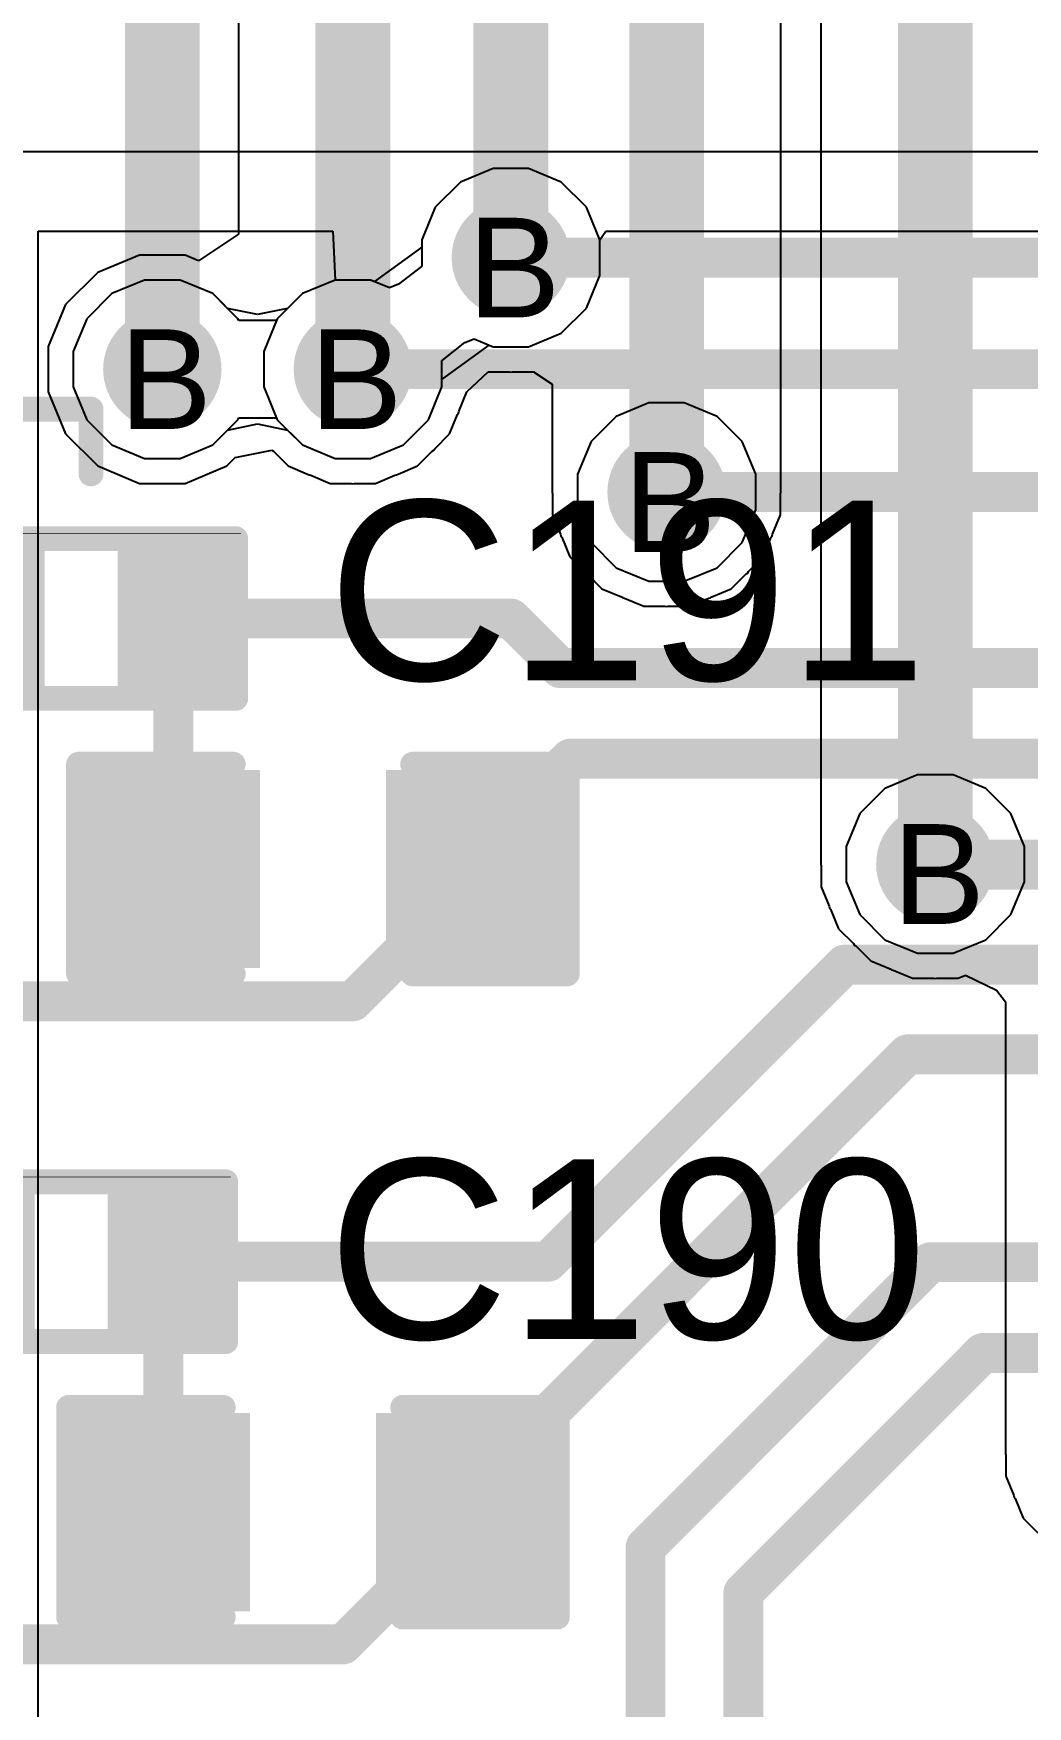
# Model space of a CAD drawing. Header units: inches. Extents: x 0 to 5379, y 0 to 5429.
# Drawn here: x 88.9 to 93.96, y 130.11 to 138.62 of the extents above; entities that cross this region are included whole.
import ezdxf

# ---------------------------------------------------------------- set-up
doc = ezdxf.new("R2010")
doc.units = ezdxf.units.IN
for name, color, linetype in [('Bottom Layer', 5, 'Continuous'), ('Bottom Solder', 6, 'Continuous'), ('Drill Drawing', 1, 'Continuous'), ('GND01', 16, 'Continuous'), ('GND02', 76, 'Continuous'), ('PWR', 156, 'Continuous'), ('SIG 01', 90, 'Continuous'), ('Top Layer', 1, 'Continuous'), ('Top Overlay', 2, 'Continuous'), ('Top Paste', 8, 'Continuous'), ('Top Solder', 216, 'Continuous'), ('Via Holes', 16, 'Continuous')]:
    doc.layers.add(name, color=color, linetype=linetype)
doc.styles.add('Arial', font='', dxfattribs={"height": 0.2})
doc.styles.get('Arial').set_extended_font_data('Arial')

# ---------------------------------------------------------------- blocks, each defined once
blk = doc.blocks.new('R___0402_35')
at = {"layer": 'Top Layer'}
for points in [[(-0.6985, -0.3175), (-0.6985, 0.3175), (-0.2413, 0.3175), (-0.2413, -0.3175)], [(0.2413, -0.3175), (0.2413, 0.3175), (0.6985, 0.3175), (0.6985, -0.3175)]]:
    blk.add_hatch(color=1, dxfattribs=at).paths.add_polyline_path(points)
at = {"layer": 'Top Paste'}
for points in [[(-0.6985, -0.3175), (-0.6985, 0.3175), (-0.2413, 0.3175), (-0.2413, -0.3175)], [(0.2413, -0.3175), (0.2413, 0.3175), (0.6985, 0.3175), (0.6985, -0.3175)]]:
    blk.add_hatch(color=8, dxfattribs=at).paths.add_polyline_path(points)
at = {"layer": 'Top Solder'}
for points in [[(-0.7535, -0.3725), (-0.7535, 0.3725), (-0.1863, 0.3725), (-0.1863, -0.3725)], [(0.1863, -0.3725), (0.1863, 0.3725), (0.7535, 0.3725), (0.7535, -0.3725)]]:
    blk.add_hatch(color=216, dxfattribs=at).paths.add_polyline_path(points)
at = {"layer": 'Top Overlay'}
for points in [[(-0.7874, 0.4064, 0.127, 0.127, 0), (-0.7874, -0.4064, 0.127, 0.127, 0)], [(0.7874, 0.4064, 0.127, 0.127, 0), (-0.7874, 0.4064, 0.127, 0.127, 0)], [(0.7874, 0.4064, 0.127, 0.127, 0), (0.7874, -0.4064, 0.127, 0.127, 0)], [(0.7874, -0.4064, 0.127, 0.127, 0), (-0.7874, -0.4064, 0.127, 0.127, 0)], [(0.8128, -0.4318, 0.00323, 0.00323, 0), (-0.8128, -0.4318, 0.00323, 0.00323, 0)]]:
    blk.add_lwpolyline(points, format="xyseb", dxfattribs=at)
for points in [[(-0.8191, 0.4064, 0.0635, 0.0635, 1), (-0.7556, 0.4064, 0.0635, 0.0635, 1)], [(-0.8191, 0.4064, 0.0635, 0.0635, 1), (-0.7556, 0.4064, 0.0635, 0.0635, 1)], [(0.7556, 0.4064, 0.0635, 0.0635, 1), (0.8191, 0.4064, 0.0635, 0.0635, 1)], [(0.7556, 0.4064, 0.0635, 0.0635, 1), (0.8191, 0.4064, 0.0635, 0.0635, 1)], [(-0.8191, -0.4064, 0.0635, 0.0635, 1), (-0.7556, -0.4064, 0.0635, 0.0635, 1)], [(-0.8191, -0.4064, 0.0635, 0.0635, 1), (-0.7556, -0.4064, 0.0635, 0.0635, 1)], [(0.7556, -0.4064, 0.0635, 0.0635, 1), (0.8191, -0.4064, 0.0635, 0.0635, 1)], [(0.7556, -0.4064, 0.0635, 0.0635, 1), (0.8191, -0.4064, 0.0635, 0.0635, 1)], [(-0.8136, -0.4318, 0.00161, 0.00161, 1), (-0.812, -0.4318, 0.00161, 0.00161, 1)], [(0.812, -0.4318, 0.00161, 0.00161, 1), (0.8136, -0.4318, 0.00161, 0.00161, 1)]]:
    blk.add_lwpolyline(points, format="xyseb", close=True, dxfattribs=at)
blk = doc.blocks.new('R___0402_37')
at = {"layer": 'Top Layer'}
for points in [[(-0.6985, -0.3175), (-0.6985, 0.3175), (-0.2413, 0.3175), (-0.2413, -0.3175)], [(0.2413, -0.3175), (0.2413, 0.3175), (0.6985, 0.3175), (0.6985, -0.3175)]]:
    blk.add_hatch(color=1, dxfattribs=at).paths.add_polyline_path(points)
at = {"layer": 'Top Paste'}
for points in [[(-0.6985, -0.3175), (-0.6985, 0.3175), (-0.2413, 0.3175), (-0.2413, -0.3175)], [(0.2413, -0.3175), (0.2413, 0.3175), (0.6985, 0.3175), (0.6985, -0.3175)]]:
    blk.add_hatch(color=8, dxfattribs=at).paths.add_polyline_path(points)
at = {"layer": 'Top Solder'}
for points in [[(-0.7535, -0.3725), (-0.7535, 0.3725), (-0.1863, 0.3725), (-0.1863, -0.3725)], [(0.1863, -0.3725), (0.1863, 0.3725), (0.7535, 0.3725), (0.7535, -0.3725)]]:
    blk.add_hatch(color=216, dxfattribs=at).paths.add_polyline_path(points)
at = {"layer": 'Top Overlay'}
for points in [[(-0.7874, 0.4064, 0.127, 0.127, 0), (-0.7874, -0.4064, 0.127, 0.127, 0)], [(0.7874, 0.4064, 0.127, 0.127, 0), (-0.7874, 0.4064, 0.127, 0.127, 0)], [(0.7874, 0.4064, 0.127, 0.127, 0), (0.7874, -0.4064, 0.127, 0.127, 0)], [(0.7874, -0.4064, 0.127, 0.127, 0), (-0.7874, -0.4064, 0.127, 0.127, 0)], [(0.8128, -0.4318, 0.00323, 0.00323, 0), (-0.8128, -0.4318, 0.00323, 0.00323, 0)]]:
    blk.add_lwpolyline(points, format="xyseb", dxfattribs=at)
for points in [[(-0.8191, 0.4064, 0.0635, 0.0635, 1), (-0.7556, 0.4064, 0.0635, 0.0635, 1)], [(-0.8191, 0.4064, 0.0635, 0.0635, 1), (-0.7556, 0.4064, 0.0635, 0.0635, 1)], [(0.7556, 0.4064, 0.0635, 0.0635, 1), (0.8191, 0.4064, 0.0635, 0.0635, 1)], [(0.7556, 0.4064, 0.0635, 0.0635, 1), (0.8191, 0.4064, 0.0635, 0.0635, 1)], [(-0.8191, -0.4064, 0.0635, 0.0635, 1), (-0.7556, -0.4064, 0.0635, 0.0635, 1)], [(-0.8191, -0.4064, 0.0635, 0.0635, 1), (-0.7556, -0.4064, 0.0635, 0.0635, 1)], [(0.7556, -0.4064, 0.0635, 0.0635, 1), (0.8191, -0.4064, 0.0635, 0.0635, 1)], [(0.7556, -0.4064, 0.0635, 0.0635, 1), (0.8191, -0.4064, 0.0635, 0.0635, 1)], [(-0.8136, -0.4318, 0.00161, 0.00161, 1), (-0.812, -0.4318, 0.00161, 0.00161, 1)], [(0.812, -0.4318, 0.00161, 0.00161, 1), (0.8136, -0.4318, 0.00161, 0.00161, 1)]]:
    blk.add_lwpolyline(points, format="xyseb", close=True, dxfattribs=at)
blk = doc.blocks.new('C___0603_938')
at = {"layer": 'Top Layer'}
for points in [[(-0.381, 0.4445), (-0.381, -0.4445), (-1.143, -0.4445), (-1.143, 0.4445)], [(1.143, 0.4445), (1.143, -0.4445), (0.381, -0.4445), (0.381, 0.4445)]]:
    blk.add_hatch(color=1, dxfattribs=at).paths.add_polyline_path(points)
at = {"layer": 'Top Paste'}
for points in [[(-0.381, 0.4445), (-0.381, -0.4445), (-1.143, -0.4445), (-1.143, 0.4445)], [(1.143, 0.4445), (1.143, -0.4445), (0.381, -0.4445), (0.381, 0.4445)]]:
    blk.add_hatch(color=8, dxfattribs=at).paths.add_polyline_path(points)
at = {"layer": 'Top Solder'}
for points in [[(-0.321, 0.5045), (-0.321, -0.5045), (-1.203, -0.5045), (-1.203, 0.5045)], [(1.203, 0.5045), (1.203, -0.5045), (0.321, -0.5045), (0.321, 0.5045)]]:
    blk.add_hatch(color=216, dxfattribs=at).paths.add_polyline_path(points)
at = {"layer": 'Top Overlay'}
for points in [[(-1.2446, 0.5334, 0.127, 0.127, 0), (-1.2446, -0.5334, 0.127, 0.127, 0)], [(-0.4572, 0.5334, 0.127, 0.127, 0), (-1.2446, 0.5334, 0.127, 0.127, 0)], [(1.2446, 0.5334, 0.127, 0.127, 0), (0.4572, 0.5334, 0.127, 0.127, 0)], [(1.2446, 0.5334, 0.127, 0.127, 0), (1.2446, -0.5334, 0.127, 0.127, 0)], [(-0.4572, -0.5334, 0.127, 0.127, 0), (-1.2446, -0.5334, 0.127, 0.127, 0)], [(1.2446, -0.5334, 0.127, 0.127, 0), (0.4572, -0.5334, 0.127, 0.127, 0)]]:
    blk.add_lwpolyline(points, format="xyseb", dxfattribs=at)
for points in [[(-1.2764, 0.5334, 0.0635, 0.0635, 1), (-1.2128, 0.5334, 0.0635, 0.0635, 1)], [(-1.2764, 0.5334, 0.0635, 0.0635, 1), (-1.2128, 0.5334, 0.0635, 0.0635, 1)], [(-0.4889, 0.5334, 0.0635, 0.0635, 1), (-0.4254, 0.5334, 0.0635, 0.0635, 1)], [(0.4254, 0.5334, 0.0635, 0.0635, 1), (0.4889, 0.5334, 0.0635, 0.0635, 1)], [(1.2128, 0.5334, 0.0635, 0.0635, 1), (1.2764, 0.5334, 0.0635, 0.0635, 1)], [(1.2128, 0.5334, 0.0635, 0.0635, 1), (1.2764, 0.5334, 0.0635, 0.0635, 1)], [(-1.2764, -0.5334, 0.0635, 0.0635, 1), (-1.2128, -0.5334, 0.0635, 0.0635, 1)], [(-1.2764, -0.5334, 0.0635, 0.0635, 1), (-1.2128, -0.5334, 0.0635, 0.0635, 1)], [(-0.4889, -0.5334, 0.0635, 0.0635, 1), (-0.4254, -0.5334, 0.0635, 0.0635, 1)], [(0.4254, -0.5334, 0.0635, 0.0635, 1), (0.4889, -0.5334, 0.0635, 0.0635, 1)], [(1.2128, -0.5334, 0.0635, 0.0635, 1), (1.2764, -0.5334, 0.0635, 0.0635, 1)], [(1.2128, -0.5334, 0.0635, 0.0635, 1), (1.2764, -0.5334, 0.0635, 0.0635, 1)]]:
    blk.add_lwpolyline(points, format="xyseb", close=True, dxfattribs=at)
blk = doc.blocks.new('C___0603_939')
at = {"layer": 'Top Layer'}
for points in [[(-0.381, 0.4445), (-0.381, -0.4445), (-1.143, -0.4445), (-1.143, 0.4445)], [(1.143, 0.4445), (1.143, -0.4445), (0.381, -0.4445), (0.381, 0.4445)]]:
    blk.add_hatch(color=1, dxfattribs=at).paths.add_polyline_path(points)
at = {"layer": 'Top Paste'}
for points in [[(-0.381, 0.4445), (-0.381, -0.4445), (-1.143, -0.4445), (-1.143, 0.4445)], [(1.143, 0.4445), (1.143, -0.4445), (0.381, -0.4445), (0.381, 0.4445)]]:
    blk.add_hatch(color=8, dxfattribs=at).paths.add_polyline_path(points)
at = {"layer": 'Top Solder'}
for points in [[(-0.321, 0.5045), (-0.321, -0.5045), (-1.203, -0.5045), (-1.203, 0.5045)], [(1.203, 0.5045), (1.203, -0.5045), (0.321, -0.5045), (0.321, 0.5045)]]:
    blk.add_hatch(color=216, dxfattribs=at).paths.add_polyline_path(points)
at = {"layer": 'Top Overlay'}
for points in [[(-0.4572, 0.5334, 0.127, 0.127, 0), (-1.2446, 0.5334, 0.127, 0.127, 0)], [(-1.2446, 0.5334, 0.127, 0.127, 0), (-1.2446, -0.5334, 0.127, 0.127, 0)], [(1.2446, 0.5334, 0.127, 0.127, 0), (0.4572, 0.5334, 0.127, 0.127, 0)], [(1.2446, 0.5334, 0.127, 0.127, 0), (1.2446, -0.5334, 0.127, 0.127, 0)], [(-0.4572, -0.5334, 0.127, 0.127, 0), (-1.2446, -0.5334, 0.127, 0.127, 0)], [(1.2446, -0.5334, 0.127, 0.127, 0), (0.4572, -0.5334, 0.127, 0.127, 0)]]:
    blk.add_lwpolyline(points, format="xyseb", dxfattribs=at)
for points in [[(-1.2764, 0.5334, 0.0635, 0.0635, 1), (-1.2128, 0.5334, 0.0635, 0.0635, 1)], [(-1.2764, 0.5334, 0.0635, 0.0635, 1), (-1.2128, 0.5334, 0.0635, 0.0635, 1)], [(-0.4889, 0.5334, 0.0635, 0.0635, 1), (-0.4254, 0.5334, 0.0635, 0.0635, 1)], [(0.4254, 0.5334, 0.0635, 0.0635, 1), (0.4889, 0.5334, 0.0635, 0.0635, 1)], [(1.2128, 0.5334, 0.0635, 0.0635, 1), (1.2764, 0.5334, 0.0635, 0.0635, 1)], [(1.2128, 0.5334, 0.0635, 0.0635, 1), (1.2764, 0.5334, 0.0635, 0.0635, 1)], [(-1.2764, -0.5334, 0.0635, 0.0635, 1), (-1.2128, -0.5334, 0.0635, 0.0635, 1)], [(-1.2764, -0.5334, 0.0635, 0.0635, 1), (-1.2128, -0.5334, 0.0635, 0.0635, 1)], [(-0.4889, -0.5334, 0.0635, 0.0635, 1), (-0.4254, -0.5334, 0.0635, 0.0635, 1)], [(0.4254, -0.5334, 0.0635, 0.0635, 1), (0.4889, -0.5334, 0.0635, 0.0635, 1)], [(1.2128, -0.5334, 0.0635, 0.0635, 1), (1.2764, -0.5334, 0.0635, 0.0635, 1)], [(1.2128, -0.5334, 0.0635, 0.0635, 1), (1.2764, -0.5334, 0.0635, 0.0635, 1)]]:
    blk.add_lwpolyline(points, format="xyseb", close=True, dxfattribs=at)

msp = doc.modelspace()

# ---------------------------------------------------------------- hatches: boundary and pattern name
at = {"layer": 'Bottom Layer'}
h = msp.add_hatch(color=5, dxfattribs=at)
edge = h.paths.add_edge_path()
edge.add_arc((91.3324, 137.4823), 0.2, 0, 360)
h = msp.add_hatch(color=5, dxfattribs=at)
edge = h.paths.add_edge_path()
edge.add_arc((89.5571, 136.9143), 0.2, 0, 360)
h = msp.add_hatch(color=5, dxfattribs=at)
edge = h.paths.add_edge_path()
edge.add_arc((90.5276, 136.9143), 0.2, 0, 360)
h = msp.add_hatch(color=5, dxfattribs=at)
edge = h.paths.add_edge_path()
edge.add_arc((92.1258, 136.2889), 0.2, 0, 360)
h = msp.add_hatch(color=5, dxfattribs=at)
edge = h.paths.add_edge_path()
edge.add_arc((93.4948, 134.3952), 0.2, 0, 360)
at = {"layer": 'Bottom Solder'}
h = msp.add_hatch(color=6, dxfattribs=at)
edge = h.paths.add_edge_path()
edge.add_arc((91.3324, 137.4823), 0.3016, 0, 360)
h = msp.add_hatch(color=6, dxfattribs=at)
edge = h.paths.add_edge_path()
edge.add_arc((89.5571, 136.9143), 0.3016, 0, 360)
h = msp.add_hatch(color=6, dxfattribs=at)
edge = h.paths.add_edge_path()
edge.add_arc((90.5276, 136.9143), 0.3016, 0, 360)
h = msp.add_hatch(color=6, dxfattribs=at)
edge = h.paths.add_edge_path()
edge.add_arc((92.1258, 136.2889), 0.3016, 0, 360)
h = msp.add_hatch(color=6, dxfattribs=at)
edge = h.paths.add_edge_path()
edge.add_arc((93.4948, 134.3952), 0.3016, 0, 360)
at = {"layer": 'GND01'}
h = msp.add_hatch(color=16, dxfattribs=at)
edge = h.paths.add_edge_path()
edge.add_arc((91.3324, 137.4823), 0.2, 0, 360)
h = msp.add_hatch(color=16, dxfattribs=at)
edge = h.paths.add_edge_path()
edge.add_arc((89.5571, 136.9143), 0.2, 0, 360)
h = msp.add_hatch(color=16, dxfattribs=at)
edge = h.paths.add_edge_path()
edge.add_arc((90.5276, 136.9143), 0.2, 0, 360)
h = msp.add_hatch(color=16, dxfattribs=at)
edge = h.paths.add_edge_path()
edge.add_arc((92.1258, 136.2889), 0.2, 0, 360)
h = msp.add_hatch(color=16, dxfattribs=at)
edge = h.paths.add_edge_path()
edge.add_arc((93.4948, 134.3952), 0.2, 0, 360)
at = {"layer": 'GND02'}
h = msp.add_hatch(color=76, dxfattribs=at)
edge = h.paths.add_edge_path()
edge.add_arc((91.3324, 137.4823), 0.2, 0, 360)
h = msp.add_hatch(color=76, dxfattribs=at)
edge = h.paths.add_edge_path()
edge.add_arc((89.5571, 136.9143), 0.2, 0, 360)
h = msp.add_hatch(color=76, dxfattribs=at)
edge = h.paths.add_edge_path()
edge.add_arc((90.5276, 136.9143), 0.2, 0, 360)
h = msp.add_hatch(color=76, dxfattribs=at)
edge = h.paths.add_edge_path()
edge.add_arc((92.1258, 136.2889), 0.2, 0, 360)
h = msp.add_hatch(color=76, dxfattribs=at)
edge = h.paths.add_edge_path()
edge.add_arc((93.4948, 134.3952), 0.2, 0, 360)
at = {"layer": 'PWR'}
h = msp.add_hatch(color=156, dxfattribs=at)
edge = h.paths.add_edge_path()
edge.add_arc((91.3324, 137.4823), 0.2, 0, 360)
h = msp.add_hatch(color=156, dxfattribs=at)
edge = h.paths.add_edge_path()
edge.add_arc((89.5571, 136.9143), 0.2, 0, 360)
h = msp.add_hatch(color=156, dxfattribs=at)
edge = h.paths.add_edge_path()
edge.add_arc((90.5276, 136.9143), 0.2, 0, 360)
h = msp.add_hatch(color=156, dxfattribs=at)
edge = h.paths.add_edge_path()
edge.add_arc((92.1258, 136.2889), 0.2, 0, 360)
h = msp.add_hatch(color=156, dxfattribs=at)
edge = h.paths.add_edge_path()
edge.add_arc((93.4948, 134.3952), 0.2, 0, 360)
at = {"layer": 'SIG 01'}
h = msp.add_hatch(color=90, dxfattribs=at)
edge = h.paths.add_edge_path()
edge.add_arc((91.3324, 137.4823), 0.2, 0, 360)
h = msp.add_hatch(color=90, dxfattribs=at)
edge = h.paths.add_edge_path()
edge.add_arc((89.5571, 136.9143), 0.2, 0, 360)
h = msp.add_hatch(color=90, dxfattribs=at)
edge = h.paths.add_edge_path()
edge.add_arc((90.5276, 136.9143), 0.2, 0, 360)
h = msp.add_hatch(color=90, dxfattribs=at)
edge = h.paths.add_edge_path()
edge.add_arc((92.1258, 136.2889), 0.2, 0, 360)
h = msp.add_hatch(color=90, dxfattribs=at)
edge = h.paths.add_edge_path()
edge.add_arc((93.4948, 134.3952), 0.2, 0, 360)
at = {"layer": 'Top Layer'}
h = msp.add_hatch(color=1, dxfattribs=at)
edge = h.paths.add_edge_path()
edge.add_arc((91.3324, 137.4823), 0.2, 0, 360)
h = msp.add_hatch(color=1, dxfattribs=at)
edge = h.paths.add_edge_path()
edge.add_arc((89.5571, 136.9143), 0.2, 0, 360)
h = msp.add_hatch(color=1, dxfattribs=at)
edge = h.paths.add_edge_path()
edge.add_arc((90.5276, 136.9143), 0.2, 0, 360)
h = msp.add_hatch(color=1, dxfattribs=at)
edge = h.paths.add_edge_path()
edge.add_arc((92.1258, 136.2889), 0.2, 0, 360)
h = msp.add_hatch(color=1, dxfattribs=at)
edge = h.paths.add_edge_path()
edge.add_arc((93.4948, 134.3952), 0.2, 0, 360)
at = {"layer": 'Top Solder'}
h = msp.add_hatch(color=216, dxfattribs=at)
edge = h.paths.add_edge_path()
edge.add_arc((91.3324, 137.4823), 0.3016, 0, 360)
h = msp.add_hatch(color=216, dxfattribs=at)
edge = h.paths.add_edge_path()
edge.add_arc((89.5571, 136.9143), 0.3016, 0, 360)
h = msp.add_hatch(color=216, dxfattribs=at)
edge = h.paths.add_edge_path()
edge.add_arc((90.5276, 136.9143), 0.3016, 0, 360)
h = msp.add_hatch(color=216, dxfattribs=at)
edge = h.paths.add_edge_path()
edge.add_arc((92.1258, 136.2889), 0.3016, 0, 360)
h = msp.add_hatch(color=216, dxfattribs=at)
edge = h.paths.add_edge_path()
edge.add_arc((93.4948, 134.3952), 0.3016, 0, 360)
at = {"layer": 'Via Holes'}
h = msp.add_hatch(color=7, dxfattribs=at)
edge = h.paths.add_edge_path()
edge.add_arc((91.3324, 137.4823), 0.1, 0, 360)
h = msp.add_hatch(color=7, dxfattribs=at)
edge = h.paths.add_edge_path()
edge.add_arc((89.5571, 136.9143), 0.1, 0, 360)
h = msp.add_hatch(color=7, dxfattribs=at)
edge = h.paths.add_edge_path()
edge.add_arc((90.5276, 136.9143), 0.1, 0, 360)
h = msp.add_hatch(color=7, dxfattribs=at)
edge = h.paths.add_edge_path()
edge.add_arc((92.1258, 136.2889), 0.1, 0, 360)
h = msp.add_hatch(color=7, dxfattribs=at)
edge = h.paths.add_edge_path()
edge.add_arc((93.4948, 134.3952), 0.1, 0, 360)

# ---------------------------------------------------------------- linework, layer by layer
at = {"layer": 'Bottom Layer'}
for p, q in [((91.2421, 137.9363), (91.0752, 137.8672)), ((91.4227, 137.9363), (91.2421, 137.9363)), ((91.5895, 137.8672), (91.4227, 137.9363)), ((91.0752, 137.8672), (90.9475, 137.7394)), ((91.7172, 137.7394), (91.5895, 137.8672)), ((90.9475, 137.7394), (90.8784, 137.5726)), ((91.7864, 137.5726), (91.7172, 137.7394)), ((90.8784, 137.5726), (90.8784, 137.4382)), ((91.7864, 137.392), (91.7864, 137.5726)), ((90.8779, 137.4375), (90.761, 137.3466)), ((90.8784, 137.4382), (90.8779, 137.4375)), ((91.7172, 137.2251), (91.7864, 137.392)), ((89.2999, 137.2992), (89.1722, 137.1715)), ((89.4668, 137.3683), (89.2999, 137.2992)), ((89.6474, 137.3683), (89.4668, 137.3683)), ((89.8142, 137.2992), (89.6474, 137.3683)), ((89.942, 137.1715), (89.8142, 137.2992)), ((90.2704, 137.2992), (90.1427, 137.1715)), ((90.4373, 137.3683), (90.2704, 137.2992)), ((90.6179, 137.3683), (90.4373, 137.3683)), ((90.7141, 137.3285), (90.6179, 137.3683)), ((90.761, 137.3466), (90.7141, 137.3285)), ((91.5895, 137.0974), (91.7172, 137.2251)), ((89.1722, 137.1715), (89.1031, 137.0046)), ((89.9461, 137.1614), (89.942, 137.1715)), ((90.1386, 137.1614), (89.9461, 137.1614)), ((90.1427, 137.1715), (90.1386, 137.1614)), ((90.9821, 136.959), (91.0989, 137.05)), ((91.0989, 137.05), (91.1459, 137.0681)), ((91.1459, 137.0681), (91.2421, 137.0283)), ((91.4227, 137.0283), (91.5895, 137.0974)), ((89.1031, 137.0046), (89.1031, 136.824)), ((90.9816, 136.9583), (90.9821, 136.959)), ((90.9816, 136.824), (90.9816, 136.9583)), ((91.2421, 137.0283), (91.4227, 137.0283)), ((89.1031, 136.824), (89.1722, 136.6571)), ((90.9125, 136.6571), (90.9816, 136.824)), ((92.0355, 136.7429), (91.8686, 136.6738)), ((92.2161, 136.7429), (92.0355, 136.7429)), ((92.383, 136.6738), (92.2161, 136.7429)), ((89.1722, 136.6571), (89.2999, 136.5294)), ((89.8142, 136.5294), (89.942, 136.6571)), ((89.942, 136.6571), (89.9461, 136.6672)), ((89.9461, 136.6672), (90.1386, 136.6672)), ((90.1386, 136.6672), (90.1427, 136.6571)), ((90.1427, 136.6571), (90.2704, 136.5294)), ((90.7848, 136.5294), (90.9125, 136.6571)), ((91.8686, 136.6738), (91.7409, 136.5461)), ((92.5107, 136.5461), (92.383, 136.6738)), ((89.2999, 136.5294), (89.4668, 136.4603)), ((89.6474, 136.4603), (89.8142, 136.5294)), ((90.2704, 136.5294), (90.4373, 136.4603)), ((90.6179, 136.4603), (90.7848, 136.5294)), ((91.7409, 136.5461), (91.6718, 136.3792)), ((92.5798, 136.3792), (92.5107, 136.5461)), ((89.4668, 136.4603), (89.6474, 136.4603)), ((90.4373, 136.4603), (90.6179, 136.4603)), ((91.6718, 136.3792), (91.6718, 136.1986)), ((92.5798, 136.1986), (92.5798, 136.3792)), ((91.6718, 136.1986), (91.7409, 136.0317)), ((92.5107, 136.0317), (92.5798, 136.1986)), ((91.7409, 136.0317), (91.8686, 135.904)), ((92.383, 135.904), (92.5107, 136.0317)), ((91.8686, 135.904), (92.0355, 135.8349)), ((92.2161, 135.8349), (92.383, 135.904)), ((92.0355, 135.8349), (92.2161, 135.8349)), ((93.4044, 134.8492), (93.2376, 134.7801)), ((93.5851, 134.8492), (93.4044, 134.8492)), ((93.7519, 134.7801), (93.5851, 134.8492)), ((93.2376, 134.7801), (93.1099, 134.6524)), ((93.8796, 134.6524), (93.7519, 134.7801)), ((93.1099, 134.6524), (93.0408, 134.4855)), ((93.9488, 134.4855), (93.8796, 134.6524)), ((93.0408, 134.4855), (93.0408, 134.3049)), ((93.9488, 134.3049), (93.9488, 134.4855)), ((93.0408, 134.3049), (93.1099, 134.138)), ((93.8796, 134.138), (93.9488, 134.3049)), ((93.1099, 134.138), (93.2376, 134.0103)), ((93.7519, 134.0103), (93.8796, 134.138)), ((93.2376, 134.0103), (93.4044, 133.9412)), ((93.5851, 133.9412), (93.7519, 134.0103)), ((93.4044, 133.9412), (93.5851, 133.9412))]:
    msp.add_line(p, q, dxfattribs=at)
at = {"layer": 'GND01'}
for p, q in [((91.2421, 137.9363), (91.0752, 137.8672)), ((91.4227, 137.9363), (91.2421, 137.9363)), ((91.5895, 137.8672), (91.4227, 137.9363)), ((91.0752, 137.8672), (90.9475, 137.7394)), ((91.7172, 137.7394), (91.5895, 137.8672)), ((90.9475, 137.7394), (90.8784, 137.5726)), ((91.7864, 137.5726), (91.7172, 137.7394)), ((90.8784, 137.5726), (90.8784, 137.5353)), ((91.7864, 137.392), (91.7864, 137.5726)), ((90.8784, 137.5353), (90.6375, 137.3602)), ((91.7172, 137.2251), (91.7864, 137.392)), ((89.2999, 137.2992), (89.1722, 137.1715)), ((89.4668, 137.3683), (89.2999, 137.2992)), ((89.6474, 137.3683), (89.4668, 137.3683)), ((89.8142, 137.2992), (89.6474, 137.3683)), ((89.8895, 137.2239), (89.8142, 137.2992)), ((90.2704, 137.2992), (90.1952, 137.2239)), ((90.4373, 137.3683), (90.2704, 137.2992)), ((90.6179, 137.3683), (90.4373, 137.3683)), ((90.6375, 137.3602), (90.6179, 137.3683)), ((90.0423, 137.1923), (89.8895, 137.2239)), ((90.1952, 137.2239), (90.0423, 137.1923)), ((91.5895, 137.0974), (91.7172, 137.2251)), ((89.1722, 137.1715), (89.1031, 137.0046)), ((90.9816, 136.8612), (91.2224, 137.0364)), ((91.2224, 137.0364), (91.2421, 137.0283)), ((91.4227, 137.0283), (91.5895, 137.0974)), ((89.1031, 137.0046), (89.1031, 136.824)), ((91.2421, 137.0283), (91.4227, 137.0283)), ((90.9816, 136.824), (90.9816, 136.8612)), ((89.1031, 136.824), (89.1722, 136.6571)), ((90.9125, 136.6571), (90.9816, 136.824)), ((92.0355, 136.7429), (91.8686, 136.6738)), ((92.2161, 136.7429), (92.0355, 136.7429)), ((92.383, 136.6738), (92.2161, 136.7429)), ((89.1722, 136.6571), (89.2999, 136.5294)), ((89.8895, 136.6047), (90.0423, 136.6363)), ((90.0423, 136.6363), (90.1952, 136.6047)), ((90.7848, 136.5294), (90.9125, 136.6571)), ((91.8686, 136.6738), (91.7409, 136.5461)), ((92.5107, 136.5461), (92.383, 136.6738)), ((89.2999, 136.5294), (89.4668, 136.4603)), ((89.6474, 136.4603), (89.8142, 136.5294)), ((89.8142, 136.5294), (89.8895, 136.6047)), ((90.1952, 136.6047), (90.2704, 136.5294)), ((90.2704, 136.5294), (90.4373, 136.4603)), ((90.6179, 136.4603), (90.7848, 136.5294)), ((91.7409, 136.5461), (91.6718, 136.3792)), ((92.5798, 136.3792), (92.5107, 136.5461)), ((89.4668, 136.4603), (89.6474, 136.4603)), ((90.4373, 136.4603), (90.6179, 136.4603)), ((91.6718, 136.3792), (91.6718, 136.1986)), ((92.5798, 136.1986), (92.5798, 136.3792)), ((91.6718, 136.1986), (91.7409, 136.0317)), ((92.5107, 136.0317), (92.5798, 136.1986)), ((91.7409, 136.0317), (91.8686, 135.904)), ((92.383, 135.904), (92.5107, 136.0317)), ((91.8686, 135.904), (92.0355, 135.8349)), ((92.2161, 135.8349), (92.383, 135.904)), ((92.0355, 135.8349), (92.2161, 135.8349)), ((93.4044, 134.8492), (93.2376, 134.7801)), ((93.5851, 134.8492), (93.4044, 134.8492)), ((93.7519, 134.7801), (93.5851, 134.8492)), ((93.2376, 134.7801), (93.1099, 134.6524)), ((93.8796, 134.6524), (93.7519, 134.7801)), ((93.1099, 134.6524), (93.0408, 134.4855)), ((93.9488, 134.4855), (93.8796, 134.6524)), ((93.0408, 134.4855), (93.0408, 134.3049)), ((93.9488, 134.3049), (93.9488, 134.4855)), ((93.0408, 134.3049), (93.1099, 134.138)), ((93.8796, 134.138), (93.9488, 134.3049)), ((93.1099, 134.138), (93.2376, 134.0103)), ((93.7519, 134.0103), (93.8796, 134.138)), ((93.2376, 134.0103), (93.4044, 133.9412)), ((93.5851, 133.9412), (93.7519, 134.0103)), ((93.4044, 133.9412), (93.5851, 133.9412))]:
    msp.add_line(p, q, dxfattribs=at)
at = {"layer": 'GND02'}
for p, q in [((91.2421, 137.9363), (91.0752, 137.8672)), ((91.4227, 137.9363), (91.2421, 137.9363)), ((91.5895, 137.8672), (91.4227, 137.9363)), ((91.0752, 137.8672), (90.9475, 137.7394)), ((91.7172, 137.7394), (91.5895, 137.8672)), ((90.9475, 137.7394), (90.8784, 137.5726)), ((91.7864, 137.5726), (91.7172, 137.7394)), ((90.8784, 137.5726), (90.8784, 137.5353)), ((91.7864, 137.392), (91.7864, 137.5726)), ((90.8784, 137.5353), (90.6375, 137.3602)), ((91.7172, 137.2251), (91.7864, 137.392)), ((89.2999, 137.2992), (89.1722, 137.1715)), ((89.4668, 137.3683), (89.2999, 137.2992)), ((89.6474, 137.3683), (89.4668, 137.3683)), ((89.8142, 137.2992), (89.6474, 137.3683)), ((89.8895, 137.2239), (89.8142, 137.2992)), ((90.2704, 137.2992), (90.1952, 137.2239)), ((90.4373, 137.3683), (90.2704, 137.2992)), ((90.6179, 137.3683), (90.4373, 137.3683)), ((90.6375, 137.3602), (90.6179, 137.3683)), ((90.0423, 137.1923), (89.8895, 137.2239)), ((90.1952, 137.2239), (90.0423, 137.1923)), ((91.5895, 137.0974), (91.7172, 137.2251)), ((89.1722, 137.1715), (89.1031, 137.0046)), ((90.9816, 136.8612), (91.2224, 137.0364)), ((91.2224, 137.0364), (91.2421, 137.0283)), ((91.4227, 137.0283), (91.5895, 137.0974)), ((89.1031, 137.0046), (89.1031, 136.824)), ((91.2421, 137.0283), (91.4227, 137.0283)), ((90.9816, 136.824), (90.9816, 136.8612)), ((89.1031, 136.824), (89.1722, 136.6571)), ((90.9125, 136.6571), (90.9816, 136.824)), ((92.0355, 136.7429), (91.8686, 136.6738)), ((92.2161, 136.7429), (92.0355, 136.7429)), ((92.383, 136.6738), (92.2161, 136.7429)), ((89.1722, 136.6571), (89.2999, 136.5294)), ((89.8895, 136.6047), (90.0423, 136.6363)), ((90.0423, 136.6363), (90.1952, 136.6047)), ((90.7848, 136.5294), (90.9125, 136.6571)), ((91.8686, 136.6738), (91.7409, 136.5461)), ((92.5107, 136.5461), (92.383, 136.6738)), ((89.2999, 136.5294), (89.4668, 136.4603)), ((89.6474, 136.4603), (89.8142, 136.5294)), ((89.8142, 136.5294), (89.8895, 136.6047)), ((90.1952, 136.6047), (90.2704, 136.5294)), ((90.2704, 136.5294), (90.4373, 136.4603)), ((90.6179, 136.4603), (90.7848, 136.5294)), ((91.7409, 136.5461), (91.6718, 136.3792)), ((92.5798, 136.3792), (92.5107, 136.5461)), ((89.4668, 136.4603), (89.6474, 136.4603)), ((90.4373, 136.4603), (90.6179, 136.4603)), ((91.6718, 136.3792), (91.6718, 136.1986)), ((92.5798, 136.1986), (92.5798, 136.3792)), ((91.6718, 136.1986), (91.7409, 136.0317)), ((92.5107, 136.0317), (92.5798, 136.1986)), ((91.7409, 136.0317), (91.8686, 135.904)), ((92.383, 135.904), (92.5107, 136.0317)), ((91.8686, 135.904), (92.0355, 135.8349)), ((92.2161, 135.8349), (92.383, 135.904)), ((92.0355, 135.8349), (92.2161, 135.8349)), ((93.4044, 134.8492), (93.2376, 134.7801)), ((93.5851, 134.8492), (93.4044, 134.8492)), ((93.7519, 134.7801), (93.5851, 134.8492)), ((93.2376, 134.7801), (93.1099, 134.6524)), ((93.8796, 134.6524), (93.7519, 134.7801)), ((93.1099, 134.6524), (93.0408, 134.4855)), ((93.9488, 134.4855), (93.8796, 134.6524)), ((93.0408, 134.4855), (93.0408, 134.3049)), ((93.9488, 134.3049), (93.9488, 134.4855)), ((93.0408, 134.3049), (93.1099, 134.138)), ((93.8796, 134.138), (93.9488, 134.3049)), ((93.1099, 134.138), (93.2376, 134.0103)), ((93.7519, 134.0103), (93.8796, 134.138)), ((93.2376, 134.0103), (93.4044, 133.9412)), ((93.5851, 133.9412), (93.7519, 134.0103)), ((93.4044, 133.9412), (93.5851, 133.9412))]:
    msp.add_line(p, q, dxfattribs=at)
at = {"layer": 'PWR'}
for p, q in [((94.4814, 138.0211), (81.4045, 138.0211)), ((88.9254, 120.4307), (88.9254, 137.6172)), ((88.9254, 137.6172), (90.425, 137.6172)), ((90.425, 137.6172), (90.4373, 137.3683)), ((91.7864, 137.5726), (91.8162, 137.6172)), ((91.7864, 137.392), (91.7864, 137.5726)), ((91.8162, 137.6172), (94.4346, 137.6172)), ((91.7172, 137.2251), (91.7864, 137.392)), ((90.2704, 137.2992), (90.1427, 137.1715)), ((90.4373, 137.3683), (90.2704, 137.2992)), ((91.5895, 137.0974), (91.7172, 137.2251)), ((90.1427, 137.1715), (90.0736, 137.0046)), ((90.9816, 136.8612), (91.2224, 137.0364)), ((91.2224, 137.0364), (91.2421, 137.0283)), ((91.4227, 137.0283), (91.5895, 137.0974)), ((90.0736, 137.0046), (90.0736, 136.824)), ((91.2421, 137.0283), (91.4227, 137.0283)), ((90.9816, 136.824), (90.9816, 136.8612)), ((90.0736, 136.824), (90.1427, 136.6571)), ((90.9125, 136.6571), (90.9816, 136.824)), ((92.0355, 136.7429), (91.8686, 136.6738)), ((92.2161, 136.7429), (92.0355, 136.7429)), ((92.383, 136.6738), (92.2161, 136.7429)), ((90.1427, 136.6571), (90.2704, 136.5294)), ((90.7848, 136.5294), (90.9125, 136.6571)), ((91.8686, 136.6738), (91.7409, 136.5461)), ((92.5107, 136.5461), (92.383, 136.6738)), ((90.2704, 136.5294), (90.4373, 136.4603)), ((90.6179, 136.4603), (90.7848, 136.5294)), ((91.7409, 136.5461), (91.6718, 136.3792)), ((92.5798, 136.3792), (92.5107, 136.5461)), ((90.4373, 136.4603), (90.6179, 136.4603)), ((91.6718, 136.3792), (91.6718, 136.1986)), ((92.5798, 136.1986), (92.5798, 136.3792)), ((91.6718, 136.1986), (91.7409, 136.0317)), ((92.5107, 136.0317), (92.5798, 136.1986)), ((91.7409, 136.0317), (91.8686, 135.904)), ((92.383, 135.904), (92.5107, 136.0317)), ((91.8686, 135.904), (92.0355, 135.8349)), ((92.2161, 135.8349), (92.383, 135.904)), ((92.0355, 135.8349), (92.2161, 135.8349)), ((93.4044, 134.8492), (93.2376, 134.7801)), ((93.5851, 134.8492), (93.4044, 134.8492)), ((93.7519, 134.7801), (93.5851, 134.8492)), ((93.2376, 134.7801), (93.1099, 134.6524)), ((93.8796, 134.6524), (93.7519, 134.7801)), ((93.1099, 134.6524), (93.0408, 134.4855)), ((93.9488, 134.4855), (93.8796, 134.6524)), ((93.0408, 134.4855), (93.0408, 134.3049)), ((93.9488, 134.3049), (93.9488, 134.4855)), ((93.0408, 134.3049), (93.1099, 134.138)), ((93.8796, 134.138), (93.9488, 134.3049)), ((93.1099, 134.138), (93.2376, 134.0103)), ((93.7519, 134.0103), (93.8796, 134.138)), ((93.2376, 134.0103), (93.4044, 133.9412)), ((93.5851, 133.9412), (93.7519, 134.0103)), ((93.4044, 133.9412), (93.5851, 133.9412))]:
    msp.add_line(p, q, dxfattribs=at)
at = {"layer": 'SIG 01'}
for p, q in [((92.9121, 148.9819), (92.9121, 134.3952)), ((92.7085, 136.2889), (92.7085, 147.5232)), ((89.9449, 146.162), (89.9449, 137.6025)), ((89.9449, 137.6025), (89.7417, 137.4667)), ((89.4415, 137.4953), (89.228, 137.4068)), ((89.6726, 137.4953), (89.4415, 137.4953)), ((89.7417, 137.4667), (89.6726, 137.4953)), ((89.228, 137.4068), (89.0645, 137.2434)), ((89.0645, 137.2434), (88.9761, 137.0299)), ((88.9761, 137.0299), (88.9761, 136.7987)), ((91.1086, 136.7987), (91.2168, 136.9013)), ((91.2168, 136.9013), (91.3238, 136.9013)), ((91.3238, 136.9013), (91.3324, 136.8996)), ((91.3324, 136.8996), (91.3409, 136.9013)), ((91.3409, 136.9013), (91.4479, 136.9013)), ((91.4479, 136.9013), (91.5431, 136.8377)), ((88.9761, 136.7987), (89.0645, 136.5852)), ((91.0676, 136.6998), (91.1086, 136.7987)), ((91.5431, 136.8377), (91.5431, 136.2889)), ((91.0611, 136.6841), (91.0659, 136.6913)), ((91.0659, 136.6913), (91.0676, 136.6998)), ((91.0202, 136.5852), (91.0611, 136.6841)), ((89.0645, 136.5852), (89.228, 136.4217)), ((90.9445, 136.5095), (91.0202, 136.5852)), ((89.8862, 136.4217), (89.9284, 136.464)), ((89.9284, 136.464), (90.1156, 136.5023)), ((90.1156, 136.5023), (90.1228, 136.4974)), ((90.1228, 136.4974), (90.1985, 136.4217)), ((90.8567, 136.4217), (90.9324, 136.4974)), ((90.9324, 136.4974), (90.9396, 136.5023)), ((90.9396, 136.5023), (90.9445, 136.5095)), ((89.228, 136.4217), (89.4415, 136.3333)), ((89.6726, 136.3333), (89.8862, 136.4217)), ((90.1985, 136.4217), (90.2974, 136.3808)), ((90.2974, 136.3808), (90.3046, 136.376)), ((90.3046, 136.376), (90.3131, 136.3743)), ((90.3131, 136.3743), (90.412, 136.3333)), ((90.6432, 136.3333), (90.7421, 136.3743)), ((90.7421, 136.3743), (90.7506, 136.376)), ((90.7506, 136.376), (90.7578, 136.3808)), ((90.7578, 136.3808), (90.8567, 136.4217)), ((89.4415, 136.3333), (89.6726, 136.3333)), ((90.412, 136.3333), (90.5191, 136.3333)), ((90.5191, 136.3333), (90.5276, 136.3316)), ((90.5276, 136.3316), (90.5361, 136.3333)), ((90.5361, 136.3333), (90.6432, 136.3333)), ((91.5431, 136.2889), (91.5448, 136.2804)), ((91.5448, 136.2804), (91.5448, 136.1733)), ((92.7068, 136.2804), (92.7085, 136.2889)), ((92.7068, 136.1733), (92.7068, 136.2804)), ((91.5448, 136.1733), (91.5858, 136.0744)), ((92.6658, 136.0744), (92.7068, 136.1733)), ((91.5858, 136.0744), (91.5875, 136.0659)), ((91.5875, 136.0659), (91.5923, 136.0587)), ((91.5923, 136.0587), (91.6333, 135.9598)), ((92.6183, 135.9598), (92.6593, 136.0587)), ((92.6593, 136.0587), (92.6641, 136.0659)), ((92.6641, 136.0659), (92.6658, 136.0744)), ((91.6333, 135.9598), (91.7089, 135.8841)), ((92.5427, 135.8841), (92.6183, 135.9598)), ((91.7089, 135.8841), (91.7138, 135.8769)), ((91.7138, 135.8769), (91.721, 135.872)), ((91.721, 135.872), (91.7967, 135.7963)), ((92.4549, 135.7963), (92.5306, 135.872)), ((92.5306, 135.872), (92.5378, 135.8769)), ((92.5378, 135.8769), (92.5427, 135.8841)), ((91.7967, 135.7963), (91.8956, 135.7554)), ((91.8956, 135.7554), (91.9028, 135.7505)), ((92.3488, 135.7505), (92.356, 135.7554)), ((92.356, 135.7554), (92.4549, 135.7963)), ((91.9028, 135.7505), (91.9113, 135.7488)), ((91.9113, 135.7488), (92.0102, 135.7079)), ((92.0102, 135.7079), (92.1173, 135.7079)), ((92.1173, 135.7079), (92.1258, 135.7062)), ((92.1258, 135.7062), (92.1343, 135.7079)), ((92.1343, 135.7079), (92.2414, 135.7079)), ((92.2414, 135.7079), (92.3403, 135.7488)), ((92.3403, 135.7488), (92.3488, 135.7505)), ((92.9121, 134.3952), (92.9138, 134.3867)), ((92.9138, 134.3867), (92.9138, 134.2796)), ((92.9138, 134.2796), (92.9547, 134.1808)), ((92.9547, 134.1808), (92.9564, 134.1722)), ((92.9564, 134.1722), (92.9612, 134.165)), ((92.9612, 134.165), (93.0022, 134.0661)), ((93.0022, 134.0661), (93.0779, 133.9904)), ((93.0779, 133.9904), (93.0827, 133.9832)), ((93.0827, 133.9832), (93.09, 133.9784)), ((93.09, 133.9784), (93.1656, 133.9027)), ((93.1656, 133.9027), (93.2645, 133.8617)), ((93.2645, 133.8617), (93.2718, 133.8569)), ((93.2718, 133.8569), (93.2803, 133.8552)), ((93.2803, 133.8552), (93.3792, 133.8142)), ((93.3792, 133.8142), (93.4862, 133.8142)), ((93.4862, 133.8142), (93.4948, 133.8125)), ((93.4948, 133.8125), (93.5033, 133.8142)), ((93.5033, 133.8142), (93.6103, 133.8142)), ((93.6103, 133.8142), (93.6487, 133.8301)), ((93.6487, 133.8301), (93.8065, 133.7541)), ((93.8065, 133.7541), (93.8519, 133.6943)), ((93.8519, 133.6943), (93.8519, 131.3952)), ((93.8519, 131.3952), (93.8536, 131.3867)), ((93.8536, 131.3867), (93.8536, 131.2796)), ((93.8536, 131.2796), (93.8945, 131.1808)), ((93.8945, 131.1808), (93.8962, 131.1722)), ((93.8962, 131.1722), (93.901, 131.165)), ((93.901, 131.165), (93.942, 131.0661)), ((93.942, 131.0661), (94.0177, 130.9904))]:
    msp.add_line(p, q, dxfattribs=at)
for points in [[(93.4948, 134.3952, 0.381, 0.381, 0), (93.4948, 149.2233, 0.381, 0.381, 0)], [(92.1258, 136.2889, 0.381, 0.381, 0), (92.1258, 147.5232, 0.381, 0.381, 0)], [(91.3324, 137.4823, 0.381, 0.381, 0), (91.3324, 146.9196, 0.381, 0.381, 0)], [(90.5276, 136.9143, 0.381, 0.381, 0), (90.5276, 146.4034, 0.381, 0.381, 0)]]:
    msp.add_lwpolyline(points, format="xyseb", dxfattribs=at)
for points in [[(91.2371, 137.4823, 0.1905, 0.1905, 1), (91.4276, 137.4823, 0.1905, 0.1905, 1)], [(90.4324, 136.9143, 0.1905, 0.1905, 1), (90.6229, 136.9143, 0.1905, 0.1905, 1)], [(92.0305, 136.2889, 0.1905, 0.1905, 1), (92.221, 136.2889, 0.1905, 0.1905, 1)], [(93.3995, 134.3952, 0.1905, 0.1905, 1), (93.59, 134.3952, 0.1905, 0.1905, 1)]]:
    msp.add_lwpolyline(points, format="xyseb", close=True, dxfattribs=at)
at = {"layer": 'Top Layer'}
for points in [[(89.5571, 136.9143, 0.381, 0.381, 0), (89.5571, 138.8262, 0.381, 0.381, 0)], [(91.3324, 137.4823, 0.2032, 0.2032, 0), (96.3295, 137.4823, 0.2032, 0.2032, 0)], [(90.5276, 136.9143, 0.2032, 0.2032, 0), (96.5112, 136.9143, 0.2032, 0.2032, 0)], [(92.1258, 136.2889, 0.2032, 0.2032, 0), (96.6318, 136.2889, 0.2032, 0.2032, 0)], [(89.6132, 134.37, 0.2032, 0.2032, 0), (89.6132, 135.6452, 0.2032, 0.2032, 0)], [(89.6132, 135.6452, 0.2032, 0.2032, 0), (91.3324, 135.6452, 0.2032, 0.2032, 0)], [(91.3324, 135.6452, 0.2032, 0.2032, 0), (91.5848, 135.3928, 0.2032, 0.2032, 0)], [(91.5848, 135.3928, 0.2032, 0.2032, 0), (98.998, 135.3928, 0.2032, 0.2032, 0)], [(91.1372, 134.4335, 0.2032, 0.2032, 0), (91.6354, 134.9318, 0.2032, 0.2032, 0)], [(91.6354, 134.9318, 0.2032, 0.2032, 0), (98.9591, 134.9318, 0.2032, 0.2032, 0)], [(91.1372, 134.37, 0.2032, 0.2032, 0), (91.1372, 134.4335, 0.2032, 0.2032, 0)], [(93.4948, 134.3952, 0.254, 0.254, 0), (93.4972, 134.3928, 0.254, 0.254, 0)], [(93.4972, 134.3928, 0.254, 0.254, 0), (98.998, 134.3928, 0.254, 0.254, 0)], [(90.5276, 133.6969, 0.2032, 0.2032, 0), (91.1372, 134.3065, 0.2032, 0.2032, 0)], [(91.5212, 132.3712, 0.2032, 0.2032, 0), (93.0337, 133.8837, 0.2032, 0.2032, 0)], [(93.0337, 133.8837, 0.2032, 0.2032, 0), (98.9889, 133.8837, 0.2032, 0.2032, 0)], [(88.1289, 133.6969, 0.2032, 0.2032, 0), (90.5276, 133.6969, 0.2032, 0.2032, 0)], [(91.0864, 131.1595, 0.2032, 0.2032, 0), (93.3534, 133.4265, 0.2032, 0.2032, 0)], [(93.3534, 133.4265, 0.2032, 0.2032, 0), (98.9643, 133.4265, 0.2032, 0.2032, 0)], [(89.5624, 132.3712, 0.2032, 0.2032, 0), (91.5212, 132.3712, 0.2032, 0.2032, 0)], [(89.5624, 131.096, 0.2032, 0.2032, 0), (89.5624, 132.3712, 0.2032, 0.2032, 0)], [(92.0186, 130.9173, 0.2032, 0.2032, 0), (93.4699, 132.3686, 0.2032, 0.2032, 0)], [(93.4699, 132.3686, 0.2032, 0.2032, 0), (98.9738, 132.3686, 0.2032, 0.2032, 0)], [(92.517, 130.6864, 0.2032, 0.2032, 0), (93.7376, 131.907, 0.2032, 0.2032, 0)], [(93.7376, 131.907, 0.2032, 0.2032, 0), (98.9838, 131.907, 0.2032, 0.2032, 0)], [(91.0864, 131.096, 0.2032, 0.2032, 0), (91.0864, 131.1595, 0.2032, 0.2032, 0)], [(90.4768, 130.4229, 0.2032, 0.2032, 0), (91.0864, 131.0325, 0.2032, 0.2032, 0)], [(92.0186, 129.353, 0.2032, 0.2032, 0), (92.0186, 130.9173, 0.2032, 0.2032, 0)], [(92.517, 128.4315, 0.2032, 0.2032, 0), (92.517, 130.6864, 0.2032, 0.2032, 0)], [(88.0781, 130.4229, 0.2032, 0.2032, 0), (90.4768, 130.4229, 0.2032, 0.2032, 0)]]:
    msp.add_lwpolyline(points, format="xyseb", dxfattribs=at)
for points in [[(91.2816, 137.4823, 0.1016, 0.1016, 1), (91.3832, 137.4823, 0.1016, 0.1016, 1)], [(89.4618, 136.9143, 0.1905, 0.1905, 1), (89.6523, 136.9143, 0.1905, 0.1905, 1)], [(90.4768, 136.9143, 0.1016, 0.1016, 1), (90.5784, 136.9143, 0.1016, 0.1016, 1)], [(92.075, 136.2889, 0.1016, 0.1016, 1), (92.1766, 136.2889, 0.1016, 0.1016, 1)], [(89.5624, 135.6452, 0.1016, 0.1016, 1), (89.664, 135.6452, 0.1016, 0.1016, 1)], [(89.5624, 135.6452, 0.1016, 0.1016, 1), (89.664, 135.6452, 0.1016, 0.1016, 1)], [(91.2816, 135.6452, 0.1016, 0.1016, 1), (91.3832, 135.6452, 0.1016, 0.1016, 1)], [(91.2816, 135.6452, 0.1016, 0.1016, 1), (91.3832, 135.6452, 0.1016, 0.1016, 1)], [(91.534, 135.3928, 0.1016, 0.1016, 1), (91.6356, 135.3928, 0.1016, 0.1016, 1)], [(91.534, 135.3928, 0.1016, 0.1016, 1), (91.6356, 135.3928, 0.1016, 0.1016, 1)], [(91.5846, 134.9318, 0.1016, 0.1016, 1), (91.6862, 134.9318, 0.1016, 0.1016, 1)], [(91.5846, 134.9318, 0.1016, 0.1016, 1), (91.6862, 134.9318, 0.1016, 0.1016, 1)], [(91.0864, 134.4335, 0.1016, 0.1016, 1), (91.188, 134.4335, 0.1016, 0.1016, 1)], [(91.0864, 134.4335, 0.1016, 0.1016, 1), (91.188, 134.4335, 0.1016, 0.1016, 1)], [(93.4313, 134.3952, 0.127, 0.127, 1), (93.5583, 134.3952, 0.127, 0.127, 1)], [(93.4337, 134.3928, 0.127, 0.127, 1), (93.5607, 134.3928, 0.127, 0.127, 1)], [(93.4337, 134.3928, 0.127, 0.127, 1), (93.5607, 134.3928, 0.127, 0.127, 1)], [(89.5624, 134.37, 0.1016, 0.1016, 1), (89.664, 134.37, 0.1016, 0.1016, 1)], [(91.0864, 134.37, 0.1016, 0.1016, 1), (91.188, 134.37, 0.1016, 0.1016, 1)], [(91.0864, 134.3065, 0.1016, 0.1016, 1), (91.188, 134.3065, 0.1016, 0.1016, 1)], [(92.9829, 133.8837, 0.1016, 0.1016, 1), (93.0845, 133.8837, 0.1016, 0.1016, 1)], [(92.9829, 133.8837, 0.1016, 0.1016, 1), (93.0845, 133.8837, 0.1016, 0.1016, 1)], [(90.4768, 133.6969, 0.1016, 0.1016, 1), (90.5784, 133.6969, 0.1016, 0.1016, 1)], [(90.4768, 133.6969, 0.1016, 0.1016, 1), (90.5784, 133.6969, 0.1016, 0.1016, 1)], [(93.3026, 133.4265, 0.1016, 0.1016, 1), (93.4042, 133.4265, 0.1016, 0.1016, 1)], [(93.3026, 133.4265, 0.1016, 0.1016, 1), (93.4042, 133.4265, 0.1016, 0.1016, 1)], [(89.5116, 132.3712, 0.1016, 0.1016, 1), (89.6132, 132.3712, 0.1016, 0.1016, 1)], [(89.5116, 132.3712, 0.1016, 0.1016, 1), (89.6132, 132.3712, 0.1016, 0.1016, 1)], [(91.4704, 132.3712, 0.1016, 0.1016, 1), (91.572, 132.3712, 0.1016, 0.1016, 1)], [(91.4704, 132.3712, 0.1016, 0.1016, 1), (91.572, 132.3712, 0.1016, 0.1016, 1)], [(93.4191, 132.3686, 0.1016, 0.1016, 1), (93.5207, 132.3686, 0.1016, 0.1016, 1)], [(93.4191, 132.3686, 0.1016, 0.1016, 1), (93.5207, 132.3686, 0.1016, 0.1016, 1)], [(93.6868, 131.907, 0.1016, 0.1016, 1), (93.7884, 131.907, 0.1016, 0.1016, 1)], [(93.6868, 131.907, 0.1016, 0.1016, 1), (93.7884, 131.907, 0.1016, 0.1016, 1)], [(91.0356, 131.1595, 0.1016, 0.1016, 1), (91.1372, 131.1595, 0.1016, 0.1016, 1)], [(91.0356, 131.1595, 0.1016, 0.1016, 1), (91.1372, 131.1595, 0.1016, 0.1016, 1)], [(89.5116, 131.096, 0.1016, 0.1016, 1), (89.6132, 131.096, 0.1016, 0.1016, 1)], [(91.0356, 131.096, 0.1016, 0.1016, 1), (91.1372, 131.096, 0.1016, 0.1016, 1)], [(91.0356, 131.0325, 0.1016, 0.1016, 1), (91.1372, 131.0325, 0.1016, 0.1016, 1)], [(91.9678, 130.9173, 0.1016, 0.1016, 1), (92.0694, 130.9173, 0.1016, 0.1016, 1)], [(91.9678, 130.9173, 0.1016, 0.1016, 1), (92.0694, 130.9173, 0.1016, 0.1016, 1)], [(92.4662, 130.6864, 0.1016, 0.1016, 1), (92.5678, 130.6864, 0.1016, 0.1016, 1)], [(92.4662, 130.6864, 0.1016, 0.1016, 1), (92.5678, 130.6864, 0.1016, 0.1016, 1)], [(90.426, 130.4229, 0.1016, 0.1016, 1), (90.5276, 130.4229, 0.1016, 0.1016, 1)], [(90.426, 130.4229, 0.1016, 0.1016, 1), (90.5276, 130.4229, 0.1016, 0.1016, 1)]]:
    msp.add_lwpolyline(points, format="xyseb", close=True, dxfattribs=at)
at = {"layer": 'Top Overlay'}
for points in [[(85.4731, 136.7105, 0.127, 0.127, 0), (89.1938, 136.7105, 0.127, 0.127, 0)], [(89.1938, 136.3818, 0.127, 0.127, 0), (89.1938, 136.7105, 0.127, 0.127, 0)]]:
    msp.add_lwpolyline(points, format="xyseb", dxfattribs=at)
for points in [[(89.1621, 136.7105, 0.0635, 0.0635, 1), (89.2256, 136.7105, 0.0635, 0.0635, 1)], [(89.1621, 136.7105, 0.0635, 0.0635, 1), (89.2256, 136.7105, 0.0635, 0.0635, 1)], [(89.1621, 136.3818, 0.0635, 0.0635, 1), (89.2256, 136.3818, 0.0635, 0.0635, 1)]]:
    msp.add_lwpolyline(points, format="xyseb", close=True, dxfattribs=at)

# ---------------------------------------------------------------- block references
at = {"rotation": 180}
for name, p in [('R___0402_35', (89.1433, 135.6452)), ('C___0603_938', (90.3752, 134.37)), ('R___0402_37', (89.0925, 132.3712)), ('C___0603_939', (90.3244, 131.096))]:
    msp.add_blockref(name, p, dxfattribs=at)

# ---------------------------------------------------------------- texts
at = {"layer": 'Drill Drawing', "style": 'Arial'}
for p in [(91.1123, 137.1776), (89.337, 136.6096), (90.3075, 136.6096), (91.9057, 135.9842), (93.2747, 134.0905)]:
    msp.add_text('B', height=0.508, dxfattribs=at).set_placement(p)
at = {"layer": 'Top Overlay', "style": 'Arial'}
for s, p in [('C191', (90.3991, 135.3313)), ('C190', (90.3991, 131.9785))]:
    msp.add_text(s, height=0.9144, dxfattribs=at).set_placement(p)

doc.saveas('drawing.dxf')
